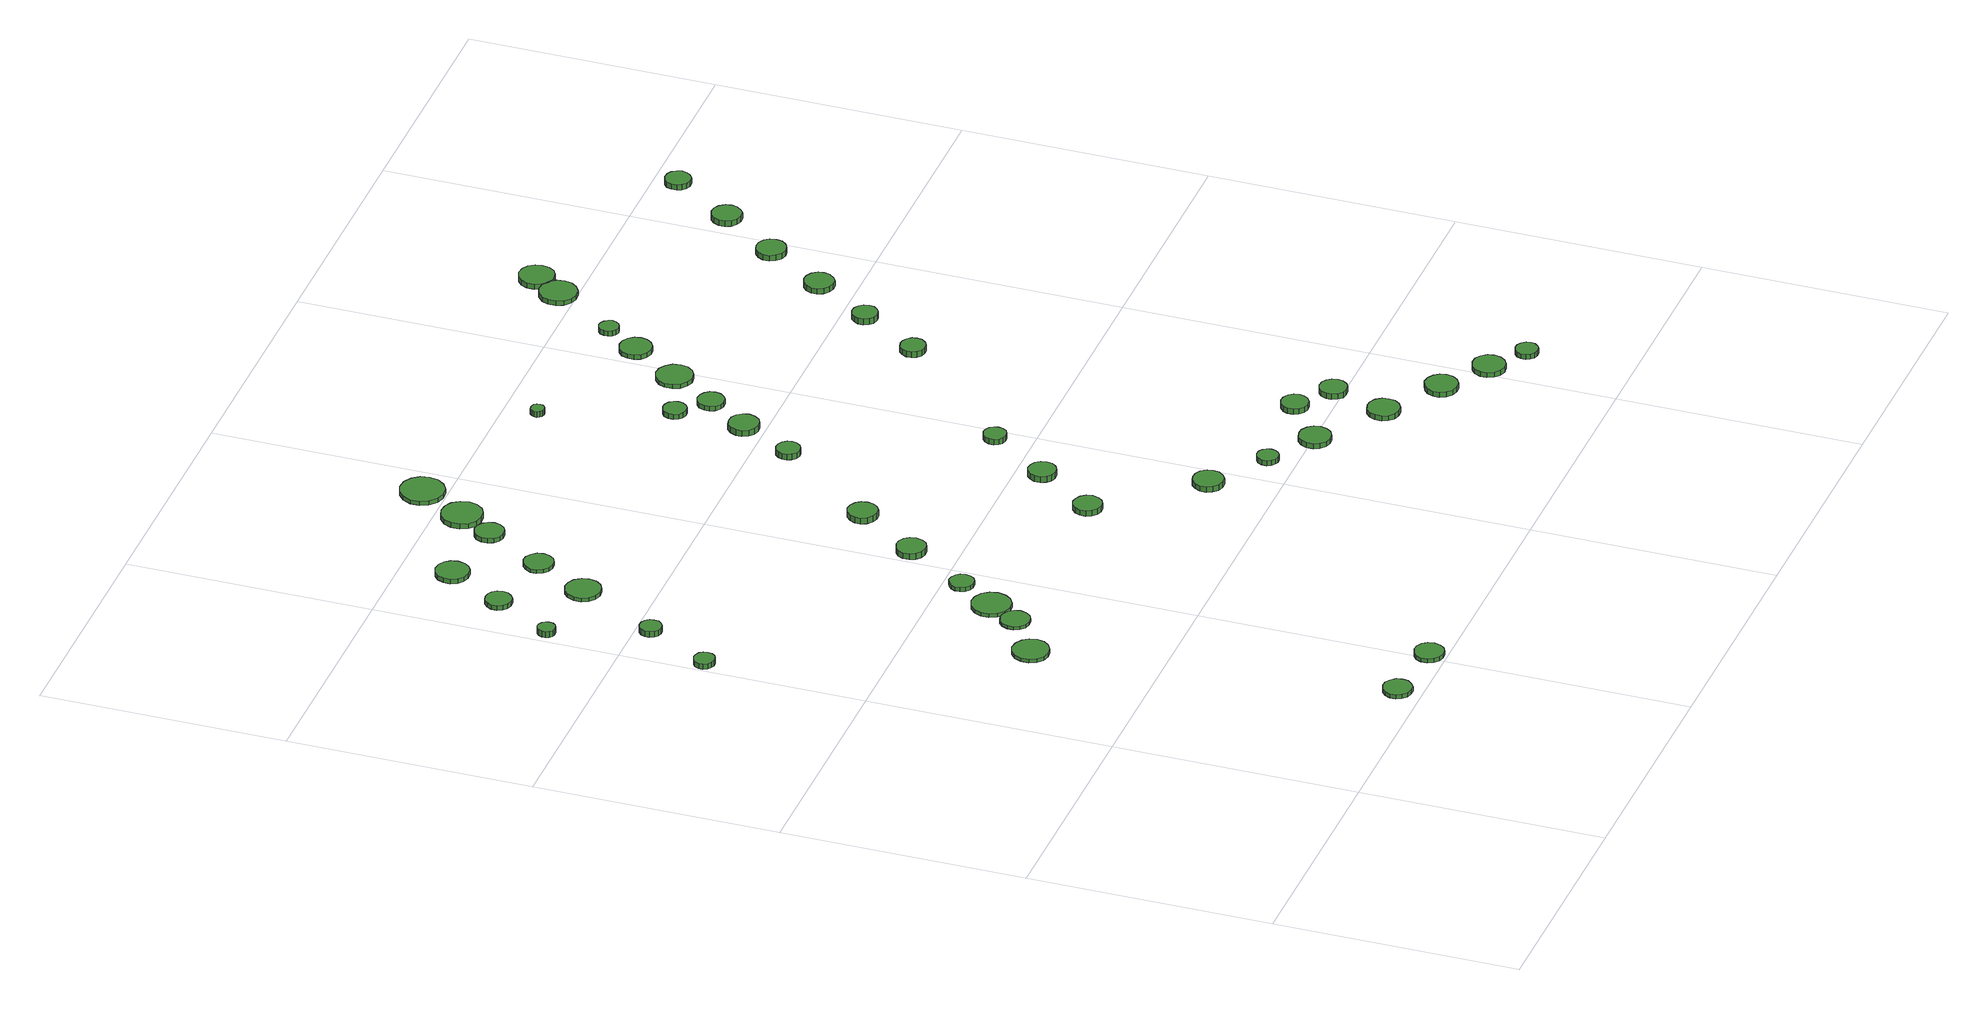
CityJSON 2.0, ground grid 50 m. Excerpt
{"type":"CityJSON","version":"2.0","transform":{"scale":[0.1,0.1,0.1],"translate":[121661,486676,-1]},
"CityObjects":{
"tree1":{"type":"SolitaryVegetationObject","attributes":{"function":"something"},"geometry":[{"type":"MultiSurface","lod":"1","boundaries":[[[0,1,2,3,4,5,6,7,8,9,10,11,12,13,14]],[[15,16,17,18,19,20,21,22,23,24,25,26,27,28,29]],[[0,29,28,1]],[[1,28,27,2]],[[2,27,26,3]],[[3,26,25,4]],[[4,25,24,5]],[[5,24,23,6]],[[6,23,22,7]],[[7,22,21,8]],[[8,21,20,9]],[[9,20,19,10]],[[10,19,18,11]],[[11,18,17,12]],[[12,17,16,13]],[[13,16,15,14]],[[14,15,29,0]]]}]},
"tree2":{"type":"SolitaryVegetationObject","attributes":{"function":"something"},"geometry":[{"type":"MultiSurface","lod":"1","boundaries":[[[30,31,32,33,34,35,36,37,38,39,40,41,42,43,44]],[[45,46,47,48,49,50,51,52,53,54,55,56,57,58,59]],[[30,59,58,31]],[[31,58,57,32]],[[32,57,56,33]],[[33,56,55,34]],[[34,55,54,35]],[[35,54,53,36]],[[36,53,52,37]],[[37,52,51,38]],[[38,51,50,39]],[[39,50,49,40]],[[40,49,48,41]],[[41,48,47,42]],[[42,47,46,43]],[[43,46,45,44]],[[44,45,59,30]]]}]},
"tree3":{"type":"SolitaryVegetationObject","attributes":{"function":"something"},"geometry":[{"type":"MultiSurface","lod":"1","boundaries":[[[60,61,62,63,64,65,66,67,68,69,70,71,72,73,74]],[[75,76,77,78,79,80,81,82,83,84,85,86,87,88,89]],[[60,89,88,61]],[[61,88,87,62]],[[62,87,86,63]],[[63,86,85,64]],[[64,85,84,65]],[[65,84,83,66]],[[66,83,82,67]],[[67,82,81,68]],[[68,81,80,69]],[[69,80,79,70]],[[70,79,78,71]],[[71,78,77,72]],[[72,77,76,73]],[[73,76,75,74]],[[74,75,89,60]]]}]},
"tree4":{"type":"SolitaryVegetationObject","attributes":{"function":"something"},"geometry":[{"type":"MultiSurface","lod":"1","boundaries":[[[90,91,92,93,94,95,96,97,98,99,100,101,102,103,104]],[[105,106,107,108,109,110,111,112,113,114,115,116,117,118,119]],[[90,119,118,91]],[[91,118,117,92]],[[92,117,116,93]],[[93,116,115,94]],[[94,115,114,95]],[[95,114,113,96]],[[96,113,112,97]],[[97,112,111,98]],[[98,111,110,99]],[[99,110,109,100]],[[100,109,108,101]],[[101,108,107,102]],[[102,107,106,103]],[[103,106,105,104]],[[104,105,119,90]]]}]},
"tree5":{"type":"SolitaryVegetationObject","attributes":{"function":"something"},"geometry":[{"type":"MultiSurface","lod":"1","boundaries":[[[120,121,122,123,124,125,126,127,128,129,130,131,132,133,134]],[[135,136,137,138,139,140,141,142,143,144,145,146,147,148,149]],[[120,149,148,121]],[[121,148,147,122]],[[122,147,146,123]],[[123,146,145,124]],[[124,145,144,125]],[[125,144,143,126]],[[126,143,142,127]],[[127,142,141,128]],[[128,141,140,129]],[[129,140,139,130]],[[130,139,138,131]],[[131,138,137,132]],[[132,137,136,133]],[[133,136,135,134]],[[134,135,149,120]]]}]},
"tree6":{"type":"SolitaryVegetationObject","attributes":{"function":"something"},"geometry":[{"type":"MultiSurface","lod":"1","boundaries":[[[150,151,152,153,154,155,156,157,158,159,160,161,162,163,164]],[[165,166,167,168,169,170,171,172,173,174,175,176,177,178,179]],[[150,179,178,151]],[[151,178,177,152]],[[152,177,176,153]],[[153,176,175,154]],[[154,175,174,155]],[[155,174,173,156]],[[156,173,172,157]],[[157,172,171,158]],[[158,171,170,159]],[[159,170,169,160]],[[160,169,168,161]],[[161,168,167,162]],[[162,167,166,163]],[[163,166,165,164]],[[164,165,179,150]]]}]},
"tree7":{"type":"SolitaryVegetationObject","attributes":{"function":"something"},"geometry":[{"type":"MultiSurface","lod":"1","boundaries":[[[180,181,182,183,184,185,186,187,188,189,190,191,192,193,194]],[[195,196,197,198,199,200,201,202,203,204,205,206,207,208,209]],[[180,209,208,181]],[[181,208,207,182]],[[182,207,206,183]],[[183,206,205,184]],[[184,205,204,185]],[[185,204,203,186]],[[186,203,202,187]],[[187,202,201,188]],[[188,201,200,189]],[[189,200,199,190]],[[190,199,198,191]],[[191,198,197,192]],[[192,197,196,193]],[[193,196,195,194]],[[194,195,209,180]]]}]},
"tree8":{"type":"SolitaryVegetationObject","attributes":{"function":"something"},"geometry":[{"type":"MultiSurface","lod":"1","boundaries":[[[210,211,212,213,214,215,216,217,218,219,220,221,222,223,224]],[[225,226,227,228,229,230,231,232,233,234,235,236,237,238,239]],[[210,239,238,211]],[[211,238,237,212]],[[212,237,236,213]],[[213,236,235,214]],[[214,235,234,215]],[[215,234,233,216]],[[216,233,232,217]],[[217,232,231,218]],[[218,231,230,219]],[[219,230,229,220]],[[220,229,228,221]],[[221,228,227,222]],[[222,227,226,223]],[[223,226,225,224]],[[224,225,239,210]]]}]},
"tree9":{"type":"SolitaryVegetationObject","attributes":{"function":"something"},"geometry":[{"type":"MultiSurface","lod":"1","boundaries":[[[240,241,242,243,244,245,246,247,248,249,250,251,252,253,254]],[[255,256,257,258,259,260,261,262,263,264,265,266,267,268,269]],[[240,269,268,241]],[[241,268,267,242]],[[242,267,266,243]],[[243,266,265,244]],[[244,265,264,245]],[[245,264,263,246]],[[246,263,262,247]],[[247,262,261,248]],[[248,261,260,249]],[[249,260,259,250]],[[250,259,258,251]],[[251,258,257,252]],[[252,257,256,253]],[[253,256,255,254]],[[254,255,269,240]]]}]},
"tree10":{"type":"SolitaryVegetationObject","attributes":{"function":"something"},"geometry":[{"type":"MultiSurface","lod":"1","boundaries":[[[270,271,272,273,274,275,276,277,278,279,280,281,282,283,284]],[[285,286,287,288,289,290,291,292,293,294,295,296,297,298,299]],[[270,299,298,271]],[[271,298,297,272]],[[272,297,296,273]],[[273,296,295,274]],[[274,295,294,275]],[[275,294,293,276]],[[276,293,292,277]],[[277,292,291,278]],[[278,291,290,279]],[[279,290,289,280]],[[280,289,288,281]],[[281,288,287,282]],[[282,287,286,283]],[[283,286,285,284]],[[284,285,299,270]]]}]},
"tree11":{"type":"SolitaryVegetationObject","attributes":{"function":"something"},"geometry":[{"type":"MultiSurface","lod":"1","boundaries":[[[300,301,302,303,304,305,306,307,308,309,310,311,312,313,314]],[[315,316,317,318,319,320,321,322,323,324,325,326,327,328,329]],[[300,329,328,301]],[[301,328,327,302]],[[302,327,326,303]],[[303,326,325,304]],[[304,325,324,305]],[[305,324,323,306]],[[306,323,322,307]],[[307,322,321,308]],[[308,321,320,309]],[[309,320,319,310]],[[310,319,318,311]],[[311,318,317,312]],[[312,317,316,313]],[[313,316,315,314]],[[314,315,329,300]]]}]},
"tree12":{"type":"SolitaryVegetationObject","attributes":{"function":"something"},"geometry":[{"type":"MultiSurface","lod":"1","boundaries":[[[330,331,332,333,334,335,336,337,338,339,340,341,342,343,344]],[[345,346,347,348,349,350,351,352,353,354,355,356,357,358,359]],[[330,359,358,331]],[[331,358,357,332]],[[332,357,356,333]],[[333,356,355,334]],[[334,355,354,335]],[[335,354,353,336]],[[336,353,352,337]],[[337,352,351,338]],[[338,351,350,339]],[[339,350,349,340]],[[340,349,348,341]],[[341,348,347,342]],[[342,347,346,343]],[[343,346,345,344]],[[344,345,359,330]]]}]},
"tree13":{"type":"SolitaryVegetationObject","attributes":{"function":"something"},"geometry":[{"type":"MultiSurface","lod":"1","boundaries":[[[360,361,362,363,364,365,366,367,368,369,370,371,372,373,374]],[[375,376,377,378,379,380,381,382,383,384,385,386,387,388,389]],[[360,389,388,361]],[[361,388,387,362]],[[362,387,386,363]],[[363,386,385,364]],[[364,385,384,365]],[[365,384,383,366]],[[366,383,382,367]],[[367,382,381,368]],[[368,381,380,369]],[[369,380,379,370]],[[370,379,378,371]],[[371,378,377,372]],[[372,377,376,373]],[[373,376,375,374]],[[374,375,389,360]]]}]},
"tree14":{"type":"SolitaryVegetationObject","attributes":{"function":"something"},"geometry":[{"type":"MultiSurface","lod":"1","boundaries":[[[390,391,392,393,394,395,396,397,398,399,400,401,402,403,404]],[[405,406,407,408,409,410,411,412,413,414,415,416,417,418,419]],[[390,419,418,391]],[[391,418,417,392]],[[392,417,416,393]],[[393,416,415,394]],[[394,415,414,395]],[[395,414,413,396]],[[396,413,412,397]],[[397,412,411,398]],[[398,411,410,399]],[[399,410,409,400]],[[400,409,408,401]],[[401,408,407,402]],[[402,407,406,403]],[[403,406,405,404]],[[404,405,419,390]]]}]},
"tree15":{"type":"SolitaryVegetationObject","attributes":{"function":"something"},"geometry":[{"type":"MultiSurface","lod":"1","boundaries":[[[420,421,422,423,424,425,426,427,428,429,430,431,432,433,434]],[[435,436,437,438,439,440,441,442,443,444,445,446,447,448,449]],[[420,449,448,421]],[[421,448,447,422]],[[422,447,446,423]],[[423,446,445,424]],[[424,445,444,425]],[[425,444,443,426]],[[426,443,442,427]],[[427,442,441,428]],[[428,441,440,429]],[[429,440,439,430]],[[430,439,438,431]],[[431,438,437,432]],[[432,437,436,433]],[[433,436,435,434]],[[434,435,449,420]]]}]},
"tree16":{"type":"SolitaryVegetationObject","attributes":{"function":"something"},"geometry":[{"type":"MultiSurface","lod":"1","boundaries":[[[450,451,452,453,454,455,456,457,458,459,460,461,462,463,464]],[[465,466,467,468,469,470,471,472,473,474,475,476,477,478,479]],[[450,479,478,451]],[[451,478,477,452]],[[452,477,476,453]],[[453,476,475,454]],[[454,475,474,455]],[[455,474,473,456]],[[456,473,472,457]],[[457,472,471,458]],[[458,471,470,459]],[[459,470,469,460]],[[460,469,468,461]],[[461,468,467,462]],[[462,467,466,463]],[[463,466,465,464]],[[464,465,479,450]]]}]},
"tree17":{"type":"SolitaryVegetationObject","attributes":{"function":"something"},"geometry":[{"type":"MultiSurface","lod":"1","boundaries":[[[480,481,482,483,484,485,486,487,488,489,490,491,492,493,494]],[[495,496,497,498,499,500,501,502,503,504,505,506,507,508,509]],[[480,509,508,481]],[[481,508,507,482]],[[482,507,506,483]],[[483,506,505,484]],[[484,505,504,485]],[[485,504,503,486]],[[486,503,502,487]],[[487,502,501,488]],[[488,501,500,489]],[[489,500,499,490]],[[490,499,498,491]],[[491,498,497,492]],[[492,497,496,493]],[[493,496,495,494]],[[494,495,509,480]]]}]},
"tree18":{"type":"SolitaryVegetationObject","attributes":{"function":"something"},"geometry":[{"type":"MultiSurface","lod":"1","boundaries":[[[510,511,512,513,514,515,516,517,518,519,520,521,522,523,524]],[[525,526,527,528,529,530,531,532,533,534,535,536,537,538,539]],[[510,539,538,511]],[[511,538,537,512]],[[512,537,536,513]],[[513,536,535,514]],[[514,535,534,515]],[[515,534,533,516]],[[516,533,532,517]],[[517,532,531,518]],[[518,531,530,519]],[[519,530,529,520]],[[520,529,528,521]],[[521,528,527,522]],[[522,527,526,523]],[[523,526,525,524]],[[524,525,539,510]]]}]},
"tree19":{"type":"SolitaryVegetationObject","attributes":{"function":"something"},"geometry":[{"type":"MultiSurface","lod":"1","boundaries":[[[540,541,542,543,544,545,546,547,548,549,550,551,552,553,554]],[[555,556,557,558,559,560,561,562,563,564,565,566,567,568,569]],[[540,569,568,541]],[[541,568,567,542]],[[542,567,566,543]],[[543,566,565,544]],[[544,565,564,545]],[[545,564,563,546]],[[546,563,562,547]],[[547,562,561,548]],[[548,561,560,549]],[[549,560,559,550]],[[550,559,558,551]],[[551,558,557,552]],[[552,557,556,553]],[[553,556,555,554]],[[554,555,569,540]]]}]},
"tree20":{"type":"SolitaryVegetationObject","attributes":{"function":"something"},"geometry":[{"type":"MultiSurface","lod":"1","boundaries":[[[570,571,572,573,574,575,576,577,578,579,580,581,582,583,584]],[[585,586,587,588,589,590,591,592,593,594,595,596,597,598,599]],[[570,599,598,571]],[[571,598,597,572]],[[572,597,596,573]],[[573,596,595,574]],[[574,595,594,575]],[[575,594,593,576]],[[576,593,592,577]],[[577,592,591,578]],[[578,591,590,579]],[[579,590,589,580]],[[580,589,588,581]],[[581,588,587,582]],[[582,587,586,583]],[[583,586,585,584]],[[584,585,599,570]]]}]},
"tree21":{"type":"SolitaryVegetationObject","attributes":{"function":"something"},"geometry":[{"type":"MultiSurface","lod":"1","boundaries":[[[600,601,602,603,604,605,606,607,608,609,610,611,612,613,614]],[[615,616,617,618,619,620,621,622,623,624,625,626,627,628,629]],[[600,629,628,601]],[[601,628,627,602]],[[602,627,626,603]],[[603,626,625,604]],[[604,625,624,605]],[[605,624,623,606]],[[606,623,622,607]],[[607,622,621,608]],[[608,621,620,609]],[[609,620,619,610]],[[610,619,618,611]],[[611,618,617,612]],[[612,617,616,613]],[[613,616,615,614]],[[614,615,629,600]]]}]},
"tree22":{"type":"SolitaryVegetationObject","attributes":{"function":"something"},"geometry":[{"type":"MultiSurface","lod":"1","boundaries":[[[630,631,632,633,634,635,636,637,638,639,640,641,642,643,644]],[[645,646,647,648,649,650,651,652,653,654,655,656,657,658,659]],[[630,659,658,631]],[[631,658,657,632]],[[632,657,656,633]],[[633,656,655,634]],[[634,655,654,635]],[[635,654,653,636]],[[636,653,652,637]],[[637,652,651,638]],[[638,651,650,639]],[[639,650,649,640]],[[640,649,648,641]],[[641,648,647,642]],[[642,647,646,643]],[[643,646,645,644]],[[644,645,659,630]]]}]},
"tree23":{"type":"SolitaryVegetationObject","attributes":{"function":"something"},"geometry":[{"type":"MultiSurface","lod":"1","boundaries":[[[660,661,662,663,664,665,666,667,668,669,670,671,672,673,674]],[[675,676,677,678,679,680,681,682,683,684,685,686,687,688,689]],[[660,689,688,661]],[[661,688,687,662]],[[662,687,686,663]],[[663,686,685,664]],[[664,685,684,665]],[[665,684,683,666]],[[666,683,682,667]],[[667,682,681,668]],[[668,681,680,669]],[[669,680,679,670]],[[670,679,678,671]],[[671,678,677,672]],[[672,677,676,673]],[[673,676,675,674]],[[674,675,689,660]]]}]},
"tree24":{"type":"SolitaryVegetationObject","attributes":{"function":"something"},"geometry":[{"type":"MultiSurface","lod":"1","boundaries":[[[690,691,692,693,694,695,696,697,698,699,700,701,702,703,704]],[[705,706,707,708,709,710,711,712,713,714,715,716,717,718,719]],[[690,719,718,691]],[[691,718,717,692]],[[692,717,716,693]],[[693,716,715,694]],[[694,715,714,695]],[[695,714,713,696]],[[696,713,712,697]],[[697,712,711,698]],[[698,711,710,699]],[[699,710,709,700]],[[700,709,708,701]],[[701,708,707,702]],[[702,707,706,703]],[[703,706,705,704]],[[704,705,719,690]]]}]},
"tree25":{"type":"SolitaryVegetationObject","attributes":{"function":"something"},"geometry":[{"type":"MultiSurface","lod":"1","boundaries":[[[720,721,722,723,724,725,726,727,728,729,730,731,732,733,734]],[[735,736,737,738,739,740,741,742,743,744,745,746,747,748,749]],[[720,749,748,721]],[[721,748,747,722]],[[722,747,746,723]],[[723,746,745,724]],[[724,745,744,725]],[[725,744,743,726]],[[726,743,742,727]],[[727,742,741,728]],[[728,741,740,729]],[[729,740,739,730]],[[730,739,738,731]],[[731,738,737,732]],[[732,737,736,733]],[[733,736,735,734]],[[734,735,749,720]]]}]},
"tree26":{"type":"SolitaryVegetationObject","attributes":{"function":"something"},"geometry":[{"type":"MultiSurface","lod":"1","boundaries":[[[750,751,752,753,754,755,756,757,758,759,760,761,762,763,764]],[[765,766,767,768,769,770,771,772,773,774,775,776,777,778,779]],[[750,779,778,751]],[[751,778,777,752]],[[752,777,776,753]],[[753,776,775,754]],[[754,775,774,755]],[[755,774,773,756]],[[756,773,772,757]],[[757,772,771,758]],[[758,771,770,759]],[[759,770,769,760]],[[760,769,768,761]],[[761,768,767,762]],[[762,767,766,763]],[[763,766,765,764]],[[764,765,779,750]]]}]},
"tree27":{"type":"SolitaryVegetationObject","attributes":{"function":"something"},"geometry":[{"type":"MultiSurface","lod":"1","boundaries":[[[780,781,782,783,784,785,786,787,788,789,790,791,792,793,794]],[[795,796,797,798,799,800,801,802,803,804,805,806,807,808,809]],[[780,809,808,781]],[[781,808,807,782]],[[782,807,806,783]],[[783,806,805,784]],[[784,805,804,785]],[[785,804,803,786]],[[786,803,802,787]],[[787,802,801,788]],[[788,801,800,789]],[[789,800,799,790]],[[790,799,798,791]],[[791,798,797,792]],[[792,797,796,793]],[[793,796,795,794]],[[794,795,809,780]]]}]},
"tree28":{"type":"SolitaryVegetationObject","attributes":{"function":"something"},"geometry":[{"type":"MultiSurface","lod":"1","boundaries":[[[810,811,812,813,814,815,816,817,818,819,820,821,822,823,824]],[[825,826,827,828,829,830,831,832,833,834,835,836,837,838,839]],[[810,839,838,811]],[[811,838,837,812]],[[812,837,836,813]],[[813,836,835,814]],[[814,835,834,815]],[[815,834,833,816]],[[816,833,832,817]],[[817,832,831,818]],[[818,831,830,819]],[[819,830,829,820]],[[820,829,828,821]],[[821,828,827,822]],[[822,827,826,823]],[[823,826,825,824]],[[824,825,839,810]]]}]},
"tree29":{"type":"SolitaryVegetationObject","attributes":{"function":"something"},"geometry":[{"type":"MultiSurface","lod":"1","boundaries":[[[840,841,842,843,844,845,846,847,848,849,850,851,852,853,854]],[[855,856,857,858,859,860,861,862,863,864,865,866,867,868,869]],[[840,869,868,841]],[[841,868,867,842]],[[842,867,866,843]],[[843,866,865,844]],[[844,865,864,845]],[[845,864,863,846]],[[846,863,862,847]],[[847,862,861,848]],[[848,861,860,849]],[[849,860,859,850]],[[850,859,858,851]],[[851,858,857,852]],[[852,857,856,853]],[[853,856,855,854]],[[854,855,869,840]]]}]},
"tree30":{"type":"SolitaryVegetationObject","attributes":{"function":"something"},"geometry":[{"type":"MultiSurface","lod":"1","boundaries":[[[870,871,872,873,874,875,876,877,878,879,880,881,882,883,884]],[[885,886,887,888,889,890,891,892,893,894,895,896,897,898,899]],[[870,899,898,871]],[[871,898,897,872]],[[872,897,896,873]],[[873,896,895,874]],[[874,895,894,875]],[[875,894,893,876]],[[876,893,892,877]],[[877,892,891,878]],[[878,891,890,879]],[[879,890,889,880]],[[880,889,888,881]],[[881,888,887,882]],[[882,887,886,883]],[[883,886,885,884]],[[884,885,899,870]]]}]},
"tree31":{"type":"SolitaryVegetationObject","attributes":{"function":"something"},"geometry":[{"type":"MultiSurface","lod":"1","boundaries":[[[900,901,902,903,904,905,906,907,908,909,910,911,912,913,914]],[[915,916,917,918,919,920,921,922,923,924,925,926,927,928,929]],[[900,929,928,901]],[[901,928,927,902]],[[902,927,926,903]],[[903,926,925,904]],[[904,925,924,905]],[[905,924,923,906]],[[906,923,922,907]],[[907,922,921,908]],[[908,921,920,909]],[[909,920,919,910]],[[910,919,918,911]],[[911,918,917,912]],[[912,917,916,913]],[[913,916,915,914]],[[914,915,929,900]]]}]},
"tree32":{"type":"SolitaryVegetationObject","attributes":{"function":"something"},"geometry":[{"type":"MultiSurface","lod":"1","boundaries":[[[930,931,932,933,934,935,936,937,938,939,940,941,942,943,944]],[[945,946,947,948,949,950,951,952,953,954,955,956,957,958,959]],[[930,959,958,931]],[[931,958,957,932]],[[932,957,956,933]],[[933,956,955,934]],[[934,955,954,935]],[[935,954,953,936]],[[936,953,952,937]],[[937,952,951,938]],[[938,951,950,939]],[[939,950,949,940]],[[940,949,948,941]],[[941,948,947,942]],[[942,947,946,943]],[[943,946,945,944]],[[944,945,959,930]]]}]},
"tree33":{"type":"SolitaryVegetationObject","attributes":{"function":"something"},"geometry":[{"type":"MultiSurface","lod":"1","boundaries":[[[960,961,962,963,964,965,966,967,968,969,970,971,972,973,974]],[[975,976,977,978,979,980,981,982,983,984,985,986,987,988,989]],[[960,989,988,961]],[[961,988,987,962]],[[962,987,986,963]],[[963,986,985,964]],[[964,985,984,965]],[[965,984,983,966]],[[966,983,982,967]],[[967,982,981,968]],[[968,981,980,969]],[[969,980,979,970]],[[970,979,978,971]],[[971,978,977,972]],[[972,977,976,973]],[[973,976,975,974]],[[974,975,989,960]]]}]},
"tree34":{"type":"SolitaryVegetationObject","attributes":{"function":"something"},"geometry":[{"type":"MultiSurface","lod":"1","boundaries":[[[990,991,992,993,994,995,996,997,998,999,1000,1001,1002,1003,1004]],[[1005,1006,1007,1008,1009,1010,1011,1012,1013,1014,1015,1016,1017,1018,1019]],[[990,1019,1018,991]],[[991,1018,1017,992]],[[992,1017,1016,993]],[[993,1016,1015,994]],[[994,1015,1014,995]],[[995,1014,1013,996]],[[996,1013,1012,997]],[[997,1012,1011,998]],[[998,1011,1010,999]],[[999,1010,1009,1000]],[[1000,1009,1008,1001]],[[1001,1008,1007,1002]],[[1002,1007,1006,1003]],[[1003,1006,1005,1004]],[[1004,1005,1019,990]]]}]},
"tree35":{"type":"SolitaryVegetationObject","attributes":{"function":"something"},"geometry":[{"type":"MultiSurface","lod":"1","boundaries":[[[1020,1021,1022,1023,1024,1025,1026,1027,1028,1029,1030,1031,1032,1033,1034]],[[1035,1036,1037,1038,1039,1040,1041,1042,1043,1044,1045,1046,1047,1048,1049]],[[1020,1049,1048,1021]],[[1021,1048,1047,1022]],[[1022,1047,1046,1023]],[[1023,1046,1045,1024]],[[1024,1045,1044,1025]],[[1025,1044,1043,1026]],[[1026,1043,1042,1027]],[[1027,1042,1041,1028]],[[1028,1041,1040,1029]],[[1029,1040,1039,1030]],[[1030,1039,1038,1031]],[[1031,1038,1037,1032]],[[1032,1037,1036,1033]],[[1033,1036,1035,1034]],[[1034,1035,1049,1020]]]}]},
"tree36":{"type":"SolitaryVegetationObject","attributes":{"function":"something"},"geometry":[{"type":"MultiSurface","lod":"1","boundaries":[[[1050,1051,1052,1053,1054,1055,1056,1057,1058,1059,1060,1061,1062,1063,1064]],[[1065,1066,1067,1068,1069,1070,1071,1072,1073,1074,1075,1076,1077,1078,1079]],[[1050,1079,1078,1051]],[[1051,1078,1077,1052]],[[1052,1077,1076,1053]],[[1053,1076,1075,1054]],[[1054,1075,1074,1055]],[[1055,1074,1073,1056]],[[1056,1073,1072,1057]],[[1057,1072,1071,1058]],[[1058,1071,1070,1059]],[[1059,1070,1069,1060]],[[1060,1069,1068,1061]],[[1061,1068,1067,1062]],[[1062,1067,1066,1063]],[[1063,1066,1065,1064]],[[1064,1065,1079,1050]]]}]},
"tree37":{"type":"SolitaryVegetationObject","attributes":{"function":"something"},"geometry":[{"type":"MultiSurface","lod":"1","boundaries":[[[1080,1081,1082,1083,1084,1085,1086,1087,1088,1089,1090,1091,1092,1093,1094]],[[1095,1096,1097,1098,1099,1100,1101,1102,1103,1104,1105,1106,1107,1108,1109]],[[1080,1109,1108,1081]],[[1081,1108,1107,1082]],[[1082,1107,1106,1083]],[[1083,1106,1105,1084]],[[1084,1105,1104,1085]],[[1085,1104,1103,1086]],[[1086,1103,1102,1087]],[[1087,1102,1101,1088]],[[1088,1101,1100,1089]],[[1089,1100,1099,1090]],[[1090,1099,1098,1091]],[[1091,1098,1097,1092]],[[1092,1097,1096,1093]],[[1093,1096,1095,1094]],[[1094,1095,1109,1080]]]}]},
"tree38":{"type":"SolitaryVegetationObject","attributes":{"function":"something"},"geometry":[{"type":"MultiSurface","lod":"1","boundaries":[[[1110,1111,1112,1113,1114,1115,1116,1117,1118,1119,1120,1121,1122,1123,1124]],[[1125,1126,1127,1128,1129,1130,1131,1132,1133,1134,1135,1136,1137,1138,1139]],[[1110,1139,1138,1111]],[[1111,1138,1137,1112]],[[1112,1137,1136,1113]],[[1113,1136,1135,1114]],[[1114,1135,1134,1115]],[[1115,1134,1133,1116]],[[1116,1133,1132,1117]],[[1117,1132,1131,1118]],[[1118,1131,1130,1119]],[[1119,1130,1129,1120]],[[1120,1129,1128,1121]],[[1121,1128,1127,1122]],[[1122,1127,1126,1123]],[[1123,1126,1125,1124]],[[1124,1125,1139,1110]]]}]},
"tree39":{"type":"SolitaryVegetationObject","attributes":{"function":"something"},"geometry":[{"type":"MultiSurface","lod":"1","boundaries":[[[1140,1141,1142,1143,1144,1145,1146,1147,1148,1149,1150,1151,1152,1153,1154]],[[1155,1156,1157,1158,1159,1160,1161,1162,1163,1164,1165,1166,1167,1168,1169]],[[1140,1169,1168,1141]],[[1141,1168,1167,1142]],[[1142,1167,1166,1143]],[[1143,1166,1165,1144]],[[1144,1165,1164,1145]],[[1145,1164,1163,1146]],[[1146,1163,1162,1147]],[[1147,1162,1161,1148]],[[1148,1161,1160,1149]],[[1149,1160,1159,1150]],[[1150,1159,1158,1151]],[[1151,1158,1157,1152]],[[1152,1157,1156,1153]],[[1153,1156,1155,1154]],[[1154,1155,1169,1140]]]}]},
"tree40":{"type":"SolitaryVegetationObject","attributes":{"function":"something"},"geometry":[{"type":"MultiSurface","lod":"1","boundaries":[[[1170,1171,1172,1173,1174,1175,1176,1177,1178,1179,1180,1181,1182,1183,1184]],[[1185,1186,1187,1188,1189,1190,1191,1192,1193,1194,1195,1196,1197,1198,1199]],[[1170,1199,1198,1171]],[[1171,1198,1197,1172]],[[1172,1197,1196,1173]],[[1173,1196,1195,1174]],[[1174,1195,1194,1175]],[[1175,1194,1193,1176]],[[1176,1193,1192,1177]],[[1177,1192,1191,1178]],[[1178,1191,1190,1179]],[[1179,1190,1189,1180]],[[1180,1189,1188,1181]],[[1181,1188,1187,1182]],[[1182,1187,1186,1183]],[[1183,1186,1185,1184]],[[1184,1185,1199,1170]]]}]},
"tree41":{"type":"SolitaryVegetationObject","attributes":{"function":"something"},"geometry":[{"type":"MultiSurface","lod":"1","boundaries":[[[1200,1201,1202,1203,1204,1205,1206,1207,1208,1209,1210,1211,1212,1213,1214]],[[1215,1216,1217,1218,1219,1220,1221,1222,1223,1224,1225,1226,1227,1228,1229]],[[1200,1229,1228,1201]],[[1201,1228,1227,1202]],[[1202,1227,1226,1203]],[[1203,1226,1225,1204]],[[1204,1225,1224,1205]],[[1205,1224,1223,1206]],[[1206,1223,1222,1207]],[[1207,1222,1221,1208]],[[1208,1221,1220,1209]],[[1209,1220,1219,1210]],[[1210,1219,1218,1211]],[[1211,1218,1217,1212]],[[1212,1217,1216,1213]],[[1213,1216,1215,1214]],[[1214,1215,1229,1200]]]}]},
"tree42":{"type":"SolitaryVegetationObject","attributes":{"function":"something"},"geometry":[{"type":"MultiSurface","lod":"1","boundaries":[[[1230,1231,1232,1233,1234,1235,1236,1237,1238,1239,1240,1241,1242,1243,1244]],[[1245,1246,1247,1248,1249,1250,1251,1252,1253,1254,1255,1256,1257,1258,1259]],[[1230,1259,1258,1231]],[[1231,1258,1257,1232]],[[1232,1257,1256,1233]],[[1233,1256,1255,1234]],[[1234,1255,1254,1235]],[[1235,1254,1253,1236]],[[1236,1253,1252,1237]],[[1237,1252,1251,1238]],[[1238,1251,1250,1239]],[[1239,1250,1249,1240]],[[1240,1249,1248,1241]],[[1241,1248,1247,1242]],[[1242,1247,1246,1243]],[[1243,1246,1245,1244]],[[1244,1245,1259,1230]]]}]},
"tree43":{"type":"SolitaryVegetationObject","attributes":{"function":"something"},"geometry":[{"type":"MultiSurface","lod":"1","boundaries":[[[1260,1261,1262,1263,1264,1265,1266,1267,1268,1269,1270,1271,1272,1273,1274]],[[1275,1276,1277,1278,1279,1280,1281,1282,1283,1284,1285,1286,1287,1288,1289]],[[1260,1289,1288,1261]],[[1261,1288,1287,1262]],[[1262,1287,1286,1263]],[[1263,1286,1285,1264]],[[1264,1285,1284,1265]],[[1265,1284,1283,1266]],[[1266,1283,1282,1267]],[[1267,1282,1281,1268]],[[1268,1281,1280,1269]],[[1269,1280,1279,1270]],[[1270,1279,1278,1271]],[[1271,1278,1277,1272]],[[1272,1277,1276,1273]],[[1273,1276,1275,1274]],[[1274,1275,1289,1260]]]}]},
"tree44":{"type":"SolitaryVegetationObject","attributes":{"function":"something"},"geometry":[{"type":"MultiSurface","lod":"1","boundaries":[[[1290,1291,1292,1293,1294,1295,1296,1297,1298,1299,1300,1301,1302,1303,1304]],[[1305,1306,1307,1308,1309,1310,1311,1312,1313,1314,1315,1316,1317,1318,1319]],[[1290,1319,1318,1291]],[[1291,1318,1317,1292]],[[1292,1317,1316,1293]],[[1293,1316,1315,1294]],[[1294,1315,1314,1295]],[[1295,1314,1313,1296]],[[1296,1313,1312,1297]],[[1297,1312,1311,1298]],[[1298,1311,1310,1299]],[[1299,1310,1309,1300]],[[1300,1309,1308,1301]],[[1301,1308,1307,1302]],[[1302,1307,1306,1303]],[[1303,1306,1305,1304]],[[1304,1305,1319,1290]]]}]},
"tree45":{"type":"SolitaryVegetationObject","attributes":{"function":"something"},"geometry":[{"type":"MultiSurface","lod":"1","boundaries":[[[1320,1321,1322,1323,1324,1325,1326,1327,1328,1329,1330,1331,1332,1333,1334]],[[1335,1336,1337,1338,1339,1340,1341,1342,1343,1344,1345,1346,1347,1348,1349]],[[1320,1349,1348,1321]],[[1321,1348,1347,1322]],[[1322,1347,1346,1323]],[[1323,1346,1345,1324]],[[1324,1345,1344,1325]],[[1325,1344,1343,1326]],[[1326,1343,1342,1327]],[[1327,1342,1341,1328]],[[1328,1341,1340,1329]],[[1329,1340,1339,1330]],[[1330,1339,1338,1331]],[[1331,1338,1337,1332]],[[1332,1337,1336,1333]],[[1333,1336,1335,1334]],[[1334,1335,1349,1320]]]}]},
"tree46":{"type":"SolitaryVegetationObject","attributes":{"function":"something"},"geometry":[{"type":"MultiSurface","lod":"1","boundaries":[[[1350,1351,1352,1353,1354,1355,1356,1357,1358,1359,1360,1361,1362,1363,1364]],[[1365,1366,1367,1368,1369,1370,1371,1372,1373,1374,1375,1376,1377,1378,1379]],[[1350,1379,1378,1351]],[[1351,1378,1377,1352]],[[1352,1377,1376,1353]],[[1353,1376,1375,1354]],[[1354,1375,1374,1355]],[[1355,1374,1373,1356]],[[1356,1373,1372,1357]],[[1357,1372,1371,1358]],[[1358,1371,1370,1359]],[[1359,1370,1369,1360]],[[1360,1369,1368,1361]],[[1361,1368,1367,1362]],[[1362,1367,1366,1363]],[[1363,1366,1365,1364]],[[1364,1365,1379,1350]]]}]}
},
"vertices":[
[398,49,17],[396,61,17],[388,70,17],[378,77,17],[366,78,17],[354,74,17],[345,66,17],[340,55,17],[340,43,17],[345,32,17],[354,23,17],[366,20,17],[378,21,17],[388,27,17],[396,37,17],[396,37,8],[388,27,8],[378,21,8],[366,20,8],[354,23,8],[345,32,8],[340,43,8],[340,55,8],[345,66,8],[354,74,8],[366,78,8],[378,77,8],[388,70,8],[396,61,8],[398,49,8],
[43,1334,23],[41,1343,23],[36,1350,23],[28,1354,23],[19,1355,23],[11,1352,23],[4,1347,23],[0,1338,23],[0,1330,23],[4,1321,23],[11,1316,23],[19,1313,23],[28,1314,23],[36,1318,23],[41,1325,23],[41,1325,11],[36,1318,11],[28,1314,11],[19,1313,11],[11,1316,11],[4,1321,11],[0,1330,11],[0,1338,11],[4,1347,11],[11,1352,11],[19,1355,11],[28,1354,11],[36,1350,11],[41,1343,11],[43,1334,11],
[303,757,17],[300,772,17],[291,784,17],[277,792,17],[262,794,17],[248,789,17],[236,779,17],[230,765,17],[230,749,17],[236,735,17],[248,725,17],[262,720,17],[277,722,17],[291,730,17],[300,742,17],[300,742,9],[291,730,9],[277,722,9],[262,720,9],[248,725,9],[236,735,9],[230,749,9],[230,765,9],[236,779,9],[248,789,9],[262,794,9],[277,792,9],[291,784,9],[300,772,9],[303,757,9],
[541,34,17],[538,47,17],[531,57,17],[520,63,17],[508,64,17],[496,60,17],[487,52,17],[482,41,17],[482,28,17],[487,17,17],[496,9,17],[508,5,17],[520,6,17],[531,12,17],[538,22,17],[538,22,8],[531,12,8],[520,6,8],[508,5,8],[496,9,8],[487,17,8],[482,28,8],[482,41,8],[487,52,8],[496,60,8],[508,64,8],[520,63,8],[531,57,8],[538,47,8],[541,34,8],
[50,1658,20],[49,1665,20],[44,1671,20],[38,1675,20],[30,1676,20],[23,1673,20],[18,1668,20],[15,1661,20],[15,1654,20],[18,1647,20],[23,1642,20],[30,1640,20],[38,1641,20],[44,1644,20],[49,1650,20],[49,1650,7],[44,1644,7],[38,1641,7],[30,1640,7],[23,1642,7],[18,1647,7],[15,1654,7],[15,1661,7],[18,1668,7],[23,1673,7],[30,1676,7],[38,1675,7],[44,1671,7],[49,1665,7],[50,1658,7],
[116,1468,25],[115,1477,25],[109,1485,25],[101,1489,25],[92,1490,25],[83,1487,25],[77,1481,25],[73,1473,25],[73,1464,25],[77,1455,25],[83,1449,25],[92,1446,25],[101,1447,25],[109,1452,25],[115,1459,25],[115,1459,12],[109,1452,12],[101,1447,12],[92,1446,12],[83,1449,12],[77,1455,12],[73,1464,12],[73,1473,12],[77,1481,12],[83,1487,12],[92,1490,12],[101,1489,12],[109,1485,12],[115,1477,12],[116,1468,12],
[393,822,15],[390,834,15],[383,844,15],[372,850,15],[360,852,15],[348,848,15],[339,840,15],[334,828,15],[334,816,15],[339,805,15],[348,796,15],[360,793,15],[372,794,15],[383,800,15],[390,810,15],[390,810,8],[383,800,8],[372,794,8],[360,793,8],[348,796,8],[339,805,8],[334,816,8],[334,828,8],[339,840,8],[348,848,8],[360,852,8],[372,850,8],[383,844,8],[390,834,8],[393,822,8],
[130,1780,17],[128,1791,17],[121,1800,17],[112,1805,17],[101,1806,17],[90,1803,17],[82,1795,17],[77,1785,17],[77,1774,17],[82,1764,17],[90,1756,17],[101,1753,17],[112,1754,17],[121,1760,17],[128,1769,17],[128,1769,7],[121,1760,7],[112,1754,7],[101,1753,7],[90,1756,7],[82,1764,7],[77,1774,7],[77,1785,7],[82,1795,7],[90,1803,7],[101,1806,7],[112,1805,7],[121,1800,7],[128,1791,7],[130,1780,7],
[439,883,16],[435,899,16],[426,913,16],[411,921,16],[395,923,16],[379,917,16],[367,906,16],[360,891,16],[360,875,16],[367,860,16],[379,849,16],[395,844,16],[411,845,16],[426,854,16],[435,867,16],[435,867,8],[426,854,8],[411,845,8],[395,844,8],[379,849,8],[367,860,8],[360,875,8],[360,891,8],[367,906,8],[379,917,8],[395,923,8],[411,921,8],[426,913,8],[435,899,8],[439,883,8],
[228,1639,16],[225,1653,16],[216,1666,16],[203,1673,16],[189,1675,16],[174,1670,16],[163,1660,16],[157,1646,16],[157,1631,16],[163,1618,16],[174,1608,16],[189,1603,16],[203,1605,16],[216,1612,16],[225,1624,16],[225,1624,8],[216,1612,8],[203,1605,8],[189,1603,8],[174,1608,8],[163,1618,8],[157,1631,8],[157,1646,8],[163,1660,8],[174,1670,8],[189,1675,8],[203,1673,8],[216,1666,8],[225,1653,8],[228,1639,8],
[206,1897,16],[203,1911,16],[195,1922,16],[183,1929,16],[169,1931,16],[155,1926,16],[145,1917,16],[139,1904,16],[139,1890,16],[145,1877,16],[155,1868,16],[169,1864,16],[183,1865,16],[195,1872,16],[203,1883,16],[203,1883,6],[195,1872,6],[183,1865,6],[169,1864,6],[155,1868,6],[145,1877,6],[139,1890,6],[139,1904,6],[145,1917,6],[155,1926,6],[169,1931,6],[183,1929,6],[195,1922,6],[203,1911,6],[206,1897,6],
[479,963,17],[477,973,17],[471,981,17],[462,986,17],[451,988,17],[442,984,17],[434,977,17],[430,968,17],[430,958,17],[434,948,17],[442,941,17],[451,938,17],[462,939,17],[471,944,17],[477,953,17],[477,953,8],[471,944,8],[462,939,8],[451,938,8],[442,941,8],[434,948,8],[430,958,8],[430,968,8],[434,977,8],[442,984,8],[451,988,8],[462,986,8],[471,981,8],[477,973,8],[479,963,8],
[287,1752,15],[285,1764,15],[277,1774,15],[266,1781,15],[254,1782,15],[242,1778,15],[233,1770,15],[227,1758,15],[227,1746,15],[233,1734,15],[242,1726,15],[254,1722,15],[266,1723,15],[277,1729,15],[285,1740,15],[285,1740,7],[277,1729,7],[266,1723,7],[254,1722,7],[242,1726,7],[233,1734,7],[227,1746,7],[227,1758,7],[233,1770,7],[242,1778,7],[254,1782,7],[266,1781,7],[277,1774,7],[285,1764,7],[287,1752,7],
[566,1094,21],[563,1106,21],[556,1116,21],[545,1122,21],[533,1123,21],[521,1119,21],[512,1111,21],[507,1100,21],[507,1087,21],[512,1076,21],[521,1068,21],[533,1064,21],[545,1065,21],[556,1071,21],[563,1081,21],[563,1081,8],[556,1071,8],[545,1065,8],[533,1064,8],[521,1068,8],[512,1076,8],[507,1087,8],[507,1100,8],[512,1111,8],[521,1119,8],[533,1123,8],[545,1122,8],[556,1116,8],[563,1106,8],[566,1094,8],
[360,1877,16],[357,1889,16],[350,1899,16],[339,1905,16],[327,1907,16],[315,1903,16],[306,1895,16],[301,1883,16],[301,1871,16],[306,1860,16],[315,1851,16],[327,1848,16],[339,1849,16],[350,1855,16],[357,1865,16],[357,1865,6],[350,1855,6],[339,1849,6],[327,1848,6],[315,1851,6],[306,1860,6],[301,1871,6],[301,1883,6],[306,1895,6],[315,1903,6],[327,1907,6],[339,1905,6],[350,1899,6],[357,1889,6],[360,1877,6],
[413,1947,17],[409,1964,17],[399,1978,17],[384,1986,17],[367,1988,17],[351,1983,17],[338,1971,17],[331,1956,17],[331,1938,17],[338,1923,17],[351,1911,17],[367,1906,17],[384,1908,17],[399,1916,17],[409,1930,17],[409,1930,6],[399,1916,6],[384,1908,6],[367,1906,6],[351,1911,6],[338,1923,6],[331,1938,6],[331,1956,6],[338,1971,6],[351,1983,6],[367,1988,6],[384,1986,6],[399,1978,6],[409,1964,6],[413,1947,6],
[646,1220,28],[644,1232,28],[637,1242,28],[626,1248,28],[613,1250,28],[602,1246,28],[592,1237,28],[587,1226,28],[587,1214,28],[592,1202,28],[602,1194,28],[613,1190,28],[626,1191,28],[637,1198,28],[644,1208,28],[644,1208,15],[637,1198,15],[626,1191,15],[613,1190,15],[602,1194,15],[592,1202,15],[587,1214,15],[587,1226,15],[592,1237,15],[602,1246,15],[613,1250,15],[626,1248,15],[637,1242,15],[644,1232,15],[646,1220,15],
[824,826,19],[821,838,19],[814,847,19],[804,853,19],[792,855,19],[781,851,19],[772,843,19],[767,832,19],[767,820,19],[772,809,19],[781,801,19],[792,797,19],[804,798,19],[814,804,19],[821,814,19],[821,814,7],[814,804,7],[804,798,7],[792,797,7],[781,801,7],[772,809,7],[767,820,7],[767,832,7],[772,843,7],[781,851,7],[792,855,7],[804,853,7],[814,847,7],[821,838,7],[824,826,7],
[475,2048,15],[471,2066,15],[460,2081,15],[444,2090,15],[425,2092,15],[408,2086,15],[394,2074,15],[386,2057,15],[386,2039,15],[394,2022,15],[408,2009,15],[425,2004,15],[444,2005,15],[460,2015,15],[471,2030,15],[471,2030,6],[460,2015,6],[444,2005,6],[425,2004,6],[408,2009,6],[394,2022,6],[386,2039,6],[386,2057,6],[394,2074,6],[408,2086,6],[425,2092,6],[444,2090,6],[460,2081,6],[471,2066,6],[475,2048,6],
[985,637,19],[983,649,19],[975,660,19],[964,666,19],[951,667,19],[939,664,19],[930,655,19],[924,643,19],[924,630,19],[930,619,19],[939,610,19],[951,606,19],[964,607,19],[975,614,19],[983,624,19],[983,624,7],[975,614,7],[964,607,7],[951,606,7],[939,610,7],[930,619,7],[924,630,7],[924,643,7],[930,655,7],[939,664,7],[951,667,7],[964,666,7],[975,660,7],[983,649,7],[985,637,7],
[908,948,20],[906,959,20],[899,969,20],[889,974,20],[877,976,20],[866,972,20],[858,964,20],[853,954,20],[853,942,20],[858,931,20],[866,923,20],[877,920,20],[889,921,20],[899,927,20],[906,936,20],[906,936,7],[899,927,7],[889,921,7],[877,920,7],[866,923,7],[858,931,7],[853,942,7],[853,954,7],[858,964,7],[866,972,7],[877,976,7],[889,974,7],[899,969,7],[906,959,7],[908,948,7],
[802,1427,30],[800,1437,30],[794,1445,30],[785,1450,30],[775,1451,30],[766,1448,30],[759,1441,30],[755,1432,30],[755,1422,30],[759,1413,30],[766,1406,30],[775,1403,30],[785,1404,30],[794,1409,30],[800,1417,30],[800,1417,17],[794,1409,17],[785,1404,17],[775,1403,17],[766,1406,17],[759,1413,17],[755,1422,17],[755,1432,17],[759,1441,17],[766,1448,17],[775,1451,17],[785,1450,17],[794,1445,17],[800,1437,17],[802,1427,17],
[1094,557,19],[1092,566,19],[1087,573,19],[1079,578,19],[1070,579,19],[1062,576,19],[1055,570,19],[1051,562,19],[1051,552,19],[1055,544,19],[1062,538,19],[1070,535,19],[1079,536,19],[1087,541,19],[1092,548,19],[1092,548,8],[1087,541,8],[1079,536,8],[1070,535,8],[1062,538,8],[1055,544,8],[1051,552,8],[1051,562,8],[1055,570,8],[1062,576,8],[1070,579,8],[1079,578,8],[1087,573,8],[1092,566,8],[1094,557,8],
[991,1074,23],[989,1083,23],[984,1091,23],[975,1096,23],[966,1097,23],[957,1094,23],[950,1087,23],[946,1079,23],[946,1069,23],[950,1060,23],[957,1054,23],[966,1051,23],[975,1052,23],[984,1057,23],[989,1065,23],[989,1065,11],[984,1057,11],[975,1052,11],[966,1051,11],[957,1054,11],[950,1060,11],[946,1069,11],[946,1079,11],[950,1087,11],[957,1094,11],[966,1097,11],[975,1096,11],[984,1091,11],[989,1083,11],[991,1074,11],
[881,1542,21],[878,1554,21],[871,1565,21],[860,1571,21],[847,1572,21],[835,1569,21],[826,1560,21],[820,1548,21],[820,1536,21],[826,1524,21],[835,1516,21],[847,1512,21],[860,1513,21],[871,1519,21],[878,1530,21],[878,1530,8],[871,1519,8],[860,1513,8],[847,1512,8],[835,1516,8],[826,1524,8],[820,1536,8],[820,1548,8],[826,1560,8],[835,1569,8],[847,1572,8],[860,1571,8],[871,1565,8],[878,1554,8],[881,1542,8],
[1202,495,19],[1199,508,19],[1191,519,19],[1179,526,19],[1166,527,19],[1153,523,19],[1143,514,19],[1138,502,19],[1138,488,19],[1143,476,19],[1153,467,19],[1166,463,19],[1179,464,19],[1191,471,19],[1199,482,19],[1199,482,8],[1191,471,8],[1179,464,8],[1166,463,8],[1153,467,8],[1143,476,8],[1138,488,8],[1138,502,8],[1143,514,8],[1153,523,8],[1166,527,8],[1179,526,8],[1191,519,8],[1199,508,8],[1202,495,8],
[783,1932,21],[782,1938,21],[779,1943,21],[773,1945,21],[768,1946,21],[762,1944,21],[758,1940,21],[755,1935,21],[755,1929,21],[758,1924,21],[762,1920,21],[768,1918,21],[773,1919,21],[779,1922,21],[782,1926,21],[782,1926,9],[779,1922,9],[773,1919,9],[768,1918,9],[762,1920,9],[758,1924,9],[755,1929,9],[755,1935,9],[758,1940,9],[762,1944,9],[768,1946,9],[773,1945,9],[779,1943,9],[782,1938,9],[783,1932,9],
[884,1686,18],[882,1695,18],[876,1703,18],[867,1708,18],[858,1709,18],[848,1706,18],[841,1700,18],[837,1691,18],[837,1681,18],[841,1671,18],[848,1665,18],[858,1662,18],[867,1663,18],[876,1668,18],[882,1676,18],[882,1676,7],[876,1668,7],[867,1663,7],[858,1662,7],[848,1665,7],[841,1671,7],[837,1681,7],[837,1691,7],[841,1700,7],[848,1706,7],[858,1709,7],[867,1708,7],[876,1703,7],[882,1695,7],[884,1686,7],
[941,1631,17],[939,1642,17],[932,1651,17],[923,1656,17],[911,1658,17],[901,1654,17],[892,1647,17],[888,1636,17],[888,1625,17],[892,1615,17],[901,1607,17],[911,1604,17],[923,1605,17],[932,1611,17],[939,1620,17],[939,1620,7],[932,1611,7],[923,1605,7],[911,1604,7],[901,1607,7],[892,1615,7],[888,1625,7],[888,1636,7],[892,1647,7],[901,1654,7],[911,1658,7],[923,1656,7],[932,1651,7],[939,1642,7],[941,1631,7],
[1339,404,19],[1337,417,19],[1329,428,19],[1317,435,19],[1304,436,19],[1291,432,19],[1281,423,19],[1276,411,19],[1276,397,19],[1281,385,19],[1291,376,19],[1304,372,19],[1317,373,19],[1329,380,19],[1337,391,19],[1337,391,8],[1329,380,8],[1317,373,8],[1304,372,8],[1291,376,8],[1281,385,8],[1276,397,8],[1276,411,8],[1281,423,8],[1291,432,8],[1304,436,8],[1317,435,8],[1329,428,8],[1337,417,8],[1339,404,8],
[1295,570,21],[1292,581,21],[1286,590,21],[1276,596,21],[1264,597,21],[1254,594,21],[1245,586,21],[1241,576,21],[1241,564,21],[1245,554,21],[1254,546,21],[1264,543,21],[1276,544,21],[1286,550,21],[1292,559,21],[1292,559,9],[1286,550,9],[1276,544,9],[1264,543,9],[1254,546,9],[1245,554,9],[1241,564,9],[1241,576,9],[1245,586,9],[1254,594,9],[1264,597,9],[1276,596,9],[1286,590,9],[1292,581,9],[1295,570,9],
[1015,1727,15],[1012,1742,15],[1003,1754,15],[990,1762,15],[974,1764,15],[960,1759,15],[948,1749,15],[942,1735,15],[942,1719,15],[948,1705,15],[960,1695,15],[974,1690,15],[990,1692,15],[1003,1700,15],[1012,1712,15],[1012,1712,6],[1003,1700,6],[990,1692,6],[974,1690,6],[960,1695,6],[948,1705,6],[942,1719,6],[942,1735,6],[948,1749,6],[960,1759,6],[974,1764,6],[990,1762,6],[1003,1754,6],[1012,1742,6],[1015,1727,6],
[1372,518,20],[1369,530,20],[1362,539,20],[1353,545,20],[1341,546,20],[1330,542,20],[1322,535,20],[1317,524,20],[1317,513,20],[1322,502,20],[1330,494,20],[1341,491,20],[1353,492,20],[1362,498,20],[1369,507,20],[1369,507,8],[1362,498,8],[1353,492,8],[1341,491,8],[1330,494,8],[1322,502,8],[1317,513,8],[1317,524,8],[1322,535,8],[1330,542,8],[1341,546,8],[1353,545,8],[1362,539,8],[1369,530,8],[1372,518,8],
[1458,328,19],[1455,341,19],[1447,352,19],[1435,359,19],[1421,361,19],[1408,356,19],[1398,347,19],[1392,334,19],[1392,321,19],[1398,308,19],[1408,299,19],[1421,295,19],[1435,296,19],[1447,303,19],[1455,314,19],[1455,314,8],[1447,303,8],[1435,296,8],[1421,295,8],[1408,299,8],[1398,308,8],[1392,321,8],[1392,334,8],[1398,347,8],[1408,356,8],[1421,361,8],[1435,359,8],[1447,352,8],[1455,341,8],[1458,328,8],
[1081,1830,16],[1078,1843,16],[1070,1854,16],[1058,1861,16],[1045,1862,16],[1032,1858,16],[1022,1849,16],[1017,1837,16],[1017,1823,16],[1022,1811,16],[1032,1802,16],[1045,1798,16],[1058,1799,16],[1070,1806,16],[1078,1817,16],[1078,1817,6],[1070,1806,6],[1058,1799,6],[1045,1798,6],[1032,1802,6],[1022,1811,6],[1017,1823,6],[1017,1837,6],[1022,1849,6],[1032,1858,6],[1045,1862,6],[1058,1861,6],[1070,1854,6],[1078,1843,6],[1081,1830,6],
[1554,265,19],[1551,278,19],[1543,289,19],[1532,296,19],[1518,297,19],[1505,293,19],[1495,284,19],[1489,271,19],[1489,258,19],[1495,245,19],[1505,236,19],[1518,232,19],[1532,233,19],[1543,240,19],[1551,251,19],[1551,251,8],[1543,240,8],[1532,233,8],[1518,232,8],[1505,236,8],[1495,245,8],[1489,258,8],[1489,271,8],[1495,284,8],[1505,293,8],[1518,297,8],[1532,296,8],[1543,289,8],[1551,278,8],[1554,265,8],
[1241,1326,24],[1239,1336,24],[1232,1345,24],[1223,1350,24],[1213,1351,24],[1202,1348,24],[1195,1341,24],[1190,1331,24],[1190,1321,24],[1195,1311,24],[1202,1304,24],[1213,1301,24],[1223,1302,24],[1232,1307,24],[1239,1316,24],[1239,1316,11],[1232,1307,11],[1223,1302,11],[1213,1301,11],[1202,1304,11],[1195,1311,11],[1190,1321,11],[1190,1331,11],[1195,1341,11],[1202,1348,11],[1213,1351,11],[1223,1350,11],[1232,1345,11],[1239,1336,11],[1241,1326,11],
[1620,214,19],[1618,223,19],[1612,231,19],[1604,236,19],[1595,237,19],[1586,234,19],[1579,227,19],[1575,219,19],[1575,209,19],[1579,201,19],[1586,194,19],[1595,192,19],[1604,193,19],[1612,197,19],[1618,205,19],[1618,205,8],[1612,197,8],[1604,193,8],[1595,192,8],[1586,194,8],[1579,201,8],[1575,209,8],[1575,219,8],[1579,227,8],[1586,234,8],[1595,237,8],[1604,236,8],[1612,231,8],[1618,223,8],[1620,214,8],
[1119,1902,17],[1117,1910,17],[1112,1917,17],[1105,1921,17],[1097,1922,17],[1089,1919,17],[1083,1914,17],[1080,1906,17],[1080,1898,17],[1083,1890,17],[1089,1885,17],[1097,1882,17],[1105,1883,17],[1112,1887,17],[1117,1894,17],[1117,1894,6],[1112,1887,6],[1105,1883,6],[1097,1882,6],[1089,1885,6],[1083,1890,6],[1080,1898,6],[1080,1906,6],[1083,1914,6],[1089,1919,6],[1097,1922,6],[1105,1921,6],[1112,1917,6],[1117,1910,6],[1119,1902,6],
[1327,1453,21],[1325,1464,21],[1318,1472,21],[1309,1478,21],[1299,1479,21],[1288,1476,21],[1281,1468,21],[1276,1459,21],[1276,1448,21],[1281,1438,21],[1288,1431,21],[1299,1428,21],[1309,1429,21],[1318,1434,21],[1325,1443,21],[1325,1443,8],[1318,1434,8],[1309,1429,8],[1299,1428,8],[1288,1431,8],[1281,1438,8],[1276,1448,8],[1276,1459,8],[1281,1468,8],[1288,1476,8],[1299,1479,8],[1309,1478,8],[1318,1472,8],[1325,1464,8],[1327,1453,8],
[1226,2036,16],[1223,2051,16],[1213,2064,16],[1200,2072,16],[1184,2074,16],[1169,2069,16],[1157,2058,16],[1151,2044,16],[1151,2028,16],[1157,2014,16],[1169,2003,16],[1184,1998,16],[1200,2000,16],[1213,2008,16],[1223,2021,16],[1223,2021,6],[1213,2008,6],[1200,2000,6],[1184,1998,6],[1169,2003,6],[1157,2014,6],[1151,2028,6],[1151,2044,6],[1157,2058,6],[1169,2069,6],[1184,2074,6],[1200,2072,6],[1213,2064,6],[1223,2051,6],[1226,2036,6],
[1411,1574,20],[1409,1586,20],[1401,1597,20],[1390,1603,20],[1378,1604,20],[1366,1600,20],[1357,1592,20],[1351,1580,20],[1351,1568,20],[1357,1556,20],[1366,1548,20],[1378,1544,20],[1390,1545,20],[1401,1552,20],[1409,1562,20],[1409,1562,8],[1401,1552,8],[1390,1545,8],[1378,1544,8],[1366,1548,8],[1357,1556,8],[1351,1568,8],[1351,1580,8],[1357,1592,8],[1366,1600,8],[1378,1604,8],[1390,1603,8],[1401,1597,8],[1409,1586,8],[1411,1574,8],
[1263,2094,17],[1260,2108,17],[1252,2120,17],[1239,2127,17],[1224,2129,17],[1210,2124,17],[1199,2115,17],[1193,2101,17],[1193,2086,17],[1199,2073,17],[1210,2063,17],[1224,2058,17],[1239,2060,17],[1252,2067,17],[1260,2079,17],[1260,2079,6],[1252,2067,6],[1239,2060,6],[1224,2058,6],[1210,2063,6],[1199,2073,6],[1193,2086,6],[1193,2101,6],[1199,2115,6],[1210,2124,6],[1224,2129,6],[1239,2127,6],[1252,2120,6],[1260,2108,6],[1263,2094,6],
[1495,1700,19],[1493,1713,19],[1485,1723,19],[1474,1729,19],[1462,1730,19],[1450,1727,19],[1441,1718,19],[1435,1707,19],[1435,1694,19],[1441,1683,19],[1450,1674,19],[1462,1670,19],[1474,1672,19],[1485,1678,19],[1493,1688,19],[1493,1688,7],[1485,1678,7],[1474,1672,7],[1462,1670,7],[1450,1674,7],[1441,1683,7],[1435,1694,7],[1435,1707,7],[1441,1718,7],[1450,1727,7],[1462,1730,7],[1474,1729,7],[1485,1723,7],[1493,1713,7],[1495,1700,7],
[1582,1821,20],[1580,1833,20],[1572,1844,20],[1562,1850,20],[1549,1851,20],[1537,1847,20],[1528,1839,20],[1523,1827,20],[1523,1815,20],[1528,1803,20],[1537,1795,20],[1549,1791,20],[1562,1792,20],[1572,1799,20],[1580,1809,20],[1580,1809,8],[1572,1799,8],[1562,1792,8],[1549,1791,8],[1537,1795,8],[1528,1803,8],[1523,1815,8],[1523,1827,8],[1528,1839,8],[1537,1847,8],[1549,1851,8],[1562,1850,8],[1572,1844,8],[1580,1833,8],[1582,1821,8],
[1667,1951,20],[1664,1961,20],[1658,1970,20],[1649,1975,20],[1638,1976,20],[1628,1973,20],[1620,1966,20],[1616,1956,20],[1616,1945,20],[1620,1936,20],[1628,1928,20],[1638,1925,20],[1649,1926,20],[1658,1932,20],[1664,1940,20],[1664,1940,8],[1658,1932,8],[1649,1926,8],[1638,1925,8],[1628,1928,8],[1620,1936,8],[1616,1945,8],[1616,1956,8],[1620,1966,8],[1628,1973,8],[1638,1976,8],[1649,1975,8],[1658,1970,8],[1664,1961,8],[1667,1951,8]
]}
